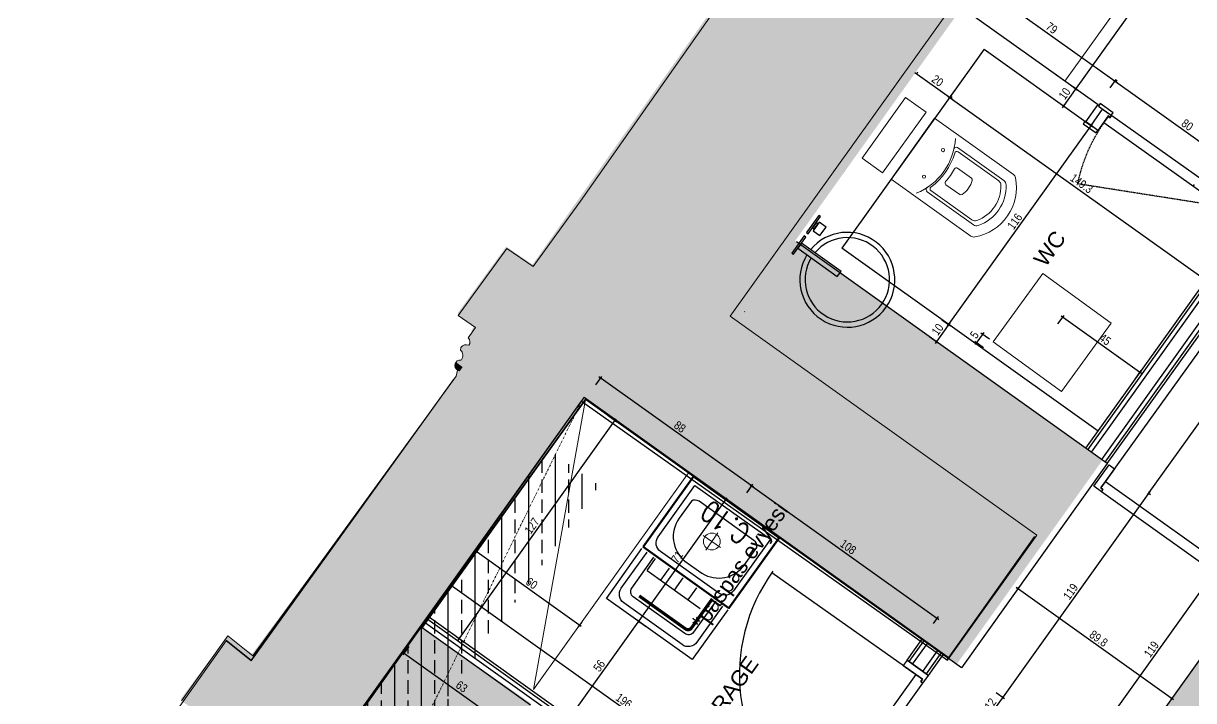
# Model space of a CAD drawing. Header units: millimetres. Extents: x 2562 to 7288, y 778 to 5635.
# Drawn here: x 4825 to 5380, y 3730 to 4051 of the extents above; entities that cross this region are included whole.
import ezdxf
from ezdxf.enums import TextEntityAlignment as Align

# ---------------------------------------------------------------- set-up
doc = ezdxf.new("R2010")
doc.units = ezdxf.units.MM
doc.linetypes.add('DASHDOTX2', pattern=[2, 1, -0.5, 0, -0.5])
doc.linetypes.add('HIDDEN', pattern=[0.375, 0.25, -0.125])
for name, color, linetype, lineweight in [('-DWG_ANA', 7, 'Continuous', 50), ('-DWG_DETAY1', 7, 'Continuous', 25), ('-DWG_DETAY2', 7, 'Continuous', 15), ('HSL_M_SANITARY_DIRECTION', 2, 'Continuous', 20), ('NO', 7, 'Continuous', 30), ('SHG-BAR+KITCHEN EQUIP', 52, 'Continuous', 18), ('SHG-WALLS', 6, 'Continuous', 30), ('SHG-WALLS-EXISTING', 214, 'Continuous', 18), ('x-ref_base plan 1$0$SHG-FIXEDFURNITURE', 30, 'Continuous', 18), ('x-ref_base plan 1$0$SHG-LANDSCAPING', 252, 'Continuous', 18), ('x-ref_base plan 1$0$SHG-SANITARY', 140, 'Continuous', 13), ('x-ref_base plan 1$0$SHG-WALL-HATCH', 252, 'Continuous', 5), ('x-ref_base plan 1$0$SHG-WALLS-EXISTING', 214, 'Continuous', 18)]:
    doc.layers.add(name, color=color, linetype=linetype, lineweight=lineweight)
for name, color, linetype in [('0-gnl-kapi', 5, 'Continuous'), ('0-gnl-kapi-ahşap', 160, 'Continuous'), ('0-gnl-knst-metal', 3, 'Continuous'), ('0-gnl-mevcut', 253, 'Continuous'), ('0-gnl-olcu', 252, 'Continuous'), ('0-gnl-tarama', 252, 'Continuous'), ('1-gnl-ahsap', 33, 'Continuous'), ('1-gnl-seramik', 71, 'Continuous'), ('2-tef-vitrifiye', 140, 'Continuous'), ('3-dvr-alcıkarton', 11, 'Continuous'), ('BH-DO-NOTLAR', 12, 'Continuous'), ('BL-C', 140, 'Continuous'), ('DUV-SOLİD', 251, 'Continuous'), ('Paslanmaz', 7, 'Continuous'), ('rev1', 7, 'Continuous')]:
    doc.layers.add(name, color=color, linetype=linetype)
doc.styles.add('geomim', font='ARIALN.TTF')
doc.styles.add('ROMANS', font='romans.shx', dxfattribs={"width": 0.8})
doc.styles.get("Standard").update_dxf_attribs({"font": 'arial.ttf'})
doc.dimstyles.new('geomim-20', dxfattribs={"dimtxt": 4, "dimasz": 1, "dimexe": 1, "dimexo": 1, "dimgap": 1, "dimtad": 1, "dimdec": 1, "dimdsep": 46, "dimtxsty": 'geomim', "dimblk": 'ARCHTICK', "dimcen": -1, "dimdle": 1, "dimadec": 0, "dimazin": 0, "dimtfac": 1, "dimtdec": 1, "dimtofl": 0, "dimtmove": 2, "dimatfit": 3, "dimldrblk": 'DOT', "dimfxl": 4, "dimfxlon": 1, "dimtolj": 1, "dimtzin": 0, "dimarcsym": 0})

# ---------------------------------------------------------------- blocks, each defined once
blk = doc.blocks.new('REINFORCEMENT')
at = {"layer": 'DUV-SOLİD'}
h = blk.add_hatch(dxfattribs=at)
h.set_pattern_fill('ANSI33', color=256, scale=2, angle=45, style=0)
h.set_pattern_definition([(90, (-31498.619, -9036.518), (-12.7, -1e-15), []), (90, (-31492.269, -9030.168), (-12.7, -1e-15), [6.35, -3.175])])
h.paths.add_polyline_path([(-29026.9, -4968.97), (-28918.22, -4816.8), (-28862.88, -4856.32), (-28785, -4747.27), (-28834.64, -4711.82), (-28762.57, -4610.91), (-28786.98, -4593.48), (-28876.49, -4718.8), (-28826.85, -4754.25), (-28869.86, -4814.47), (-28925.19, -4774.95), (-29068.75, -4975.95), (-29053.99, -4986.49), (-29208.23, -5202.99), (-29183.79, -5220.4), (-29012.17, -4979.49)])
blk = doc.blocks.new('x-ref_base plan 1$0$wc')
for p, q in [((-6482.82, 2038.36), (-6482.82, 2084.25)), ((-6477.8, 2055.24), (-6477.81, 2082.23)), ((-6476.3, 2056.65), (-6476.31, 2080.34)), ((-6453.89, 2056.85), (-6453.88, 2080.76)), ((-6452.39, 2055.76), (-6452.38, 2082.66)), ((-6447.38, 2038.36), (-6447.37, 2084.83)), ((-6469.89, 2060.95), (-6469.9, 2069.04)), ((-6460.3, 2061.02), (-6460.3, 2069.04)), ((-6482.82, 2038.36), (-6447.38, 2038.36))]:
    blk.add_line(p, q)
blk.add_lwpolyline([(-6482.82, 2033.36), (-6482.82, 2021.36), (-6447.38, 2021.36), (-6447.38, 2033.36)], close=True)
for centre in [(-6472.85, 2050.36), (-6457.4, 2050.35)]:
    blk.add_circle(centre, 0.75)
for centre, radius, start, end in [((-6464.8, 2069.36), 24, 46.0242, 136.1806), ((-6480.32, 2084.25), 2.5, 136.1806, 179.9981), ((-6464.8, 2068.86), 19.5, 54.2956, 128.1679), ((-6464.8, 2068.35), 17.5, 55.8463, 126.8962), ((-6449.87, 2084.83), 2.5, 359.9975, 46.0242), ((-6475.31, 2082.23), 2.5, 128.1678, 179.9978), ((-6473.81, 2080.34), 2.5, 126.8962, 179.9978), ((-6456.38, 2080.76), 2.5, 359.9801, 55.8463), ((-6454.88, 2082.67), 2.5, 359.983, 54.2956), ((-6468.9, 2069.04), 1, 109.2919, 180.0155), ((-6465.1, 2058.18), 12.5, 70.7038, 109.2919), ((-6461.3, 2069.04), 1, 359.9801, 70.7038), ((-6468.89, 2060.95), 1, 180.0155, 277.3542), ((-6464.8, 2029.21), 31, 83.7234, 97.3542), ((-6461.3, 2061.02), 1, 263.7234, 359.9801), ((-6464.8, 2026.56), 30, 57.7669, 122.2288), ((-6476.69, 2055.3), 1.11, 182.9641, 285.8008), ((-6475.3, 2056.65), 1, 179.9979, 234.5809), ((-6475.3, 2056.65), 1, 234.581, 289.1641), ((-6464.8, 2026.42), 31, 71.9649, 109.1641), ((-6454.89, 2056.85), 1, 251.9649, 359.9801), ((-6453.68, 2055.81), 1.29, 248.1511, 357.9031)]:
    blk.add_arc(centre, radius, start, end)
blk = doc.blocks.new('KAP')
blk.add_point((-23.36, 5.95))
at = {"layer": '0-gnl-tarama', "linetype": 'HIDDEN', "ltscale": 0.5}
blk.add_lwpolyline([(-6.8, 6.5), (-68.55, 37.24)], dxfattribs=at)
blk.add_arc((-0.8, 6.49), 74.4, 155.5836, 180.0392, dxfattribs=at)
at = {"layer": '1-gnl-ahsap'}
for points in [[(-83, 11.04), (-83, 12.54), (-75.5, 12.54), (-75.5, 11.04)], [(-6.5, 11), (-6.5, 12.5), (1, 12.5), (1, 11)], [(-82, 0.04), (-82, 1.54), (-74.5, 1.54), (-74.5, 0.04)], [(0, 0), (0, 1.5), (-7.5, 1.5), (-7.5, 0)]]:
    blk.add_lwpolyline(points, close=True, dxfattribs=at)
for points in [[(-79.5, 1.54), (-74.5, 1.54), (-74.5, 2.54), (-75.5, 2.54), (-75.5, 11.04), (-79.5, 11.04), (-79.5, 1.54)], [(-74.2, 1.54), (-7.8, 1.5), (-7.8, 2.8), (-6.8, 2.8), (-6.8, 6.5), (-75.2, 6.54), (-75.2, 2.84), (-74.2, 2.84), (-74.2, 1.54)], [(-2.5, 1.5), (-7.5, 1.5), (-7.5, 2.5), (-6.5, 2.5), (-6.5, 11), (-2.5, 11), (-2.5, 1.5)]]:
    blk.add_lwpolyline(points, dxfattribs=at)
blk = doc.blocks.new('EET060')
at = {"layer": '-DWG_ANA', "color": 0}
blk.add_lwpolyline([(0, -41), (0, 0), (50, 0), (50, -41)], close=True, dxfattribs=at)
at = {"layer": '-DWG_DETAY1', "color": 0}
blk.add_lwpolyline([(3, -33), (3, -3), (47, -3), (47, -33, -0.414214), (42, -38), (8, -38, -0.414214)], format="xyb", close=True, dxfattribs=at)
blk.add_lwpolyline([(50, -42), (50, -71), (0, -71), (0, -42)], dxfattribs=at)
for points in [[(47, -42), (47, -63, -0.414214), (42, -68), (8, -68, -0.414214), (3, -63), (3, -42)], [(43, -42), (43, -60, -0.414214), (40, -63), (10, -63, -0.414214), (7, -60), (7, -42)]]:
    blk.add_lwpolyline(points, format="xyb", dxfattribs=at)
at = {"layer": '-DWG_DETAY1', "color": 0, "linetype": 'Continuous'}
for points in [[(8, -49), (8, -42)], [(16, -49), (16, -42)], [(24, -49), (24, -42)], [(32, -49), (32, -42)], [(8, -49), (39, -49), (39, -49)]]:
    blk.add_lwpolyline(points, dxfattribs=at)
at = {"layer": '-DWG_DETAY2', "color": 0}
for points in [[(25, -15), (25, -25)], [(20, -20), (30, -20)]]:
    blk.add_lwpolyline(points, dxfattribs=at)
at = {"layer": '-DWG_DETAY2', "color": 0, "const_width": 1.5}
blk.add_lwpolyline([(12, -61), (39, -61, 0.414214), (41, -59), (41, -42)], format="xyb", dxfattribs=at)
at = {"layer": '-DWG_DETAY2', "color": 0}
blk.add_circle((25, -20), 4, dxfattribs=at)
at = {"layer": 'Paslanmaz', "color": 0, "linetype": 'Continuous'}
blk.add_lwpolyline([(9, -8, 0.302776), (6, -10), (6, -20, 0.394163), (20, -35), (30, -35, 0.394163), (44, -20), (44, -10, 0.302776), (41, -8)], format="xyb", close=True, dxfattribs=at)
at = {"layer": 'NO', "linetype": 'Continuous', "style": 'ROMANS', "width": 0.8}
blk.add_attdef('NO', text='', height=10, dxfattribs=at).set_placement((25, -9), align=Align.MIDDLE)
blk = doc.blocks.new('_ArchTick')
at = {"color": 0, "linetype": 'ByBlock', "const_width": 0.15}
blk.add_lwpolyline([(-0.5, -0.5), (0.5, 0.5)], dxfattribs=at)
blk = doc.blocks.new('_Dot')
at = {"color": 0, "linetype": 'ByBlock', "lineweight": -2}
blk.add_line((-0.5, 0), (-1, 0), dxfattribs=at)
at = {"color": 0, "linetype": 'ByBlock', "const_width": 0.5}
blk.add_lwpolyline([(-0.25, 0, 1), (0.25, 0, 1)], format="xyb", close=True, dxfattribs=at)
blk = doc.blocks.new('*D245')
at = {"layer": '0-gnl-olcu', "color": 0, "lineweight": -2, "ltscale": 3, "transparency": 16777216}
for p, q in [((-51197.67, -18215.49), (-51127.35, -18117.02)), ((-51127.93, -18117.83), (-51127.11, -18118.42)), ((-51200.35, -18212.35), (-51196.28, -18215.25))]:
    blk.add_line(p, q, dxfattribs=at)
for p, rotation in [((-51127.93, -18117.83), 54.4652152975009), ((-51197.09, -18214.67), 234.4652152975009)]:
    blk.add_blockref('_ArchTick', p, dxfattribs=dict(at, rotation=rotation))
at = {"layer": '0-gnl-olcu', "color": 0, "ltscale": 3, "transparency": 16777216, "insert": (-51164.99, -18164.48), "char_height": 4, "attachment_point": 5, "rotation": 54.4652, "style": 'geomim'}
blk.add_mtext('\\A1;119', dxfattribs=at)
blk = doc.blocks.new('*D246')
at = {"layer": '0-gnl-olcu', "color": 0, "lineweight": -2, "ltscale": 3, "transparency": 16777216}
for p, q in [((-51128.51, -18118.65), (-50897.19, -17794.77)), ((-50897.77, -17795.58), (-50896.96, -17796.16)), ((-51127.93, -18117.83), (-51127.11, -18118.42))]:
    blk.add_line(p, q, dxfattribs=at)
for p, rotation in [((-50897.77, -17795.58), 54.4652152975009), ((-51127.93, -18117.83), 234.4652152975009)]:
    blk.add_blockref('_ArchTick', p, dxfattribs=dict(at, rotation=rotation))
at = {"layer": '0-gnl-olcu', "color": 0, "ltscale": 3, "transparency": 16777216, "insert": (-51015.33, -17954.94), "char_height": 4, "attachment_point": 5, "rotation": 54.4652, "style": 'geomim'}
blk.add_mtext('\\A1;396', dxfattribs=at)
blk = doc.blocks.new('*D251')
at = {"layer": '0-gnl-olcu', "color": 0, "lineweight": -2, "ltscale": 3, "transparency": 16777216}
for p, q in [((-51460.59, -18165.07), (-51457.68, -18161)), ((-51297.96, -18276.3), (-51459.08, -18161.23)), ((-51301.09, -18278.98), (-51298.19, -18274.91))]:
    blk.add_line(p, q, dxfattribs=at)
for p, rotation in [((-51458.27, -18161.81), 144.4652152973796), ((-51298.77, -18275.72), 324.4652152973796)]:
    blk.add_blockref('_ArchTick', p, dxfattribs=dict(at, rotation=rotation))
at = {"layer": '0-gnl-olcu', "color": 0, "ltscale": 3, "transparency": 16777216, "insert": (-51376.75, -18216.29), "char_height": 4, "attachment_point": 5, "rotation": 324.4652, "style": 'geomim'}
blk.add_mtext('\\A1;196', dxfattribs=at)
blk = doc.blocks.new('*D252')
at = {"layer": '0-gnl-olcu', "color": 0, "lineweight": -2, "ltscale": 3, "transparency": 16777216}
for p, q in [((-51396.96, -18181.05), (-51447.41, -18145.02)), ((-51445.54, -18144.12), (-51447.18, -18146.41)), ((-51396.72, -18178.99), (-51398.35, -18181.28))]:
    blk.add_line(p, q, dxfattribs=at)
for p, rotation in [((-51446.6, -18145.6), 144.4652152973796), ((-51397.77, -18180.47), 324.4652152973796)]:
    blk.add_blockref('_ArchTick', p, dxfattribs=dict(at, rotation=rotation))
at = {"layer": '0-gnl-olcu', "color": 0, "ltscale": 3, "transparency": 16777216, "insert": (-51420.41, -18160.56), "char_height": 4, "attachment_point": 5, "rotation": 324.4652, "style": 'geomim'}
blk.add_mtext('\\A1;60', dxfattribs=at)
blk = doc.blocks.new('*D253')
at = {"layer": '0-gnl-olcu', "color": 0, "lineweight": -2, "ltscale": 3, "transparency": 16777216}
for p, q in [((-51402.8, -18225.05), (-51369.09, -18177.85)), ((-51369.67, -18178.66), (-51368.86, -18179.24)), ((-51402.22, -18224.23), (-51401.4, -18224.81))]:
    blk.add_line(p, q, dxfattribs=at)
for p, rotation in [((-51369.67, -18178.66), 54.4652152975009), ((-51402.22, -18224.23), 234.4652152975009)]:
    blk.add_blockref('_ArchTick', p, dxfattribs=dict(at, rotation=rotation))
at = {"layer": '0-gnl-olcu', "color": 0, "ltscale": 3, "transparency": 16777216, "insert": (-51388.42, -18199.68), "char_height": 4, "attachment_point": 5, "rotation": 54.4652, "style": 'geomim'}
blk.add_mtext('\\A1;56', dxfattribs=at)
blk = doc.blocks.new('*D260')
at = {"layer": '0-gnl-olcu', "color": 0, "lineweight": -2, "ltscale": 3, "transparency": 16777216}
for p, q in [((-51208.69, -17876.15), (-51142.77, -17923.23)), ((-51207.98, -17876.89), (-51207.29, -17875.92)), ((-51143.7, -17922.8), (-51143, -17921.83))]:
    blk.add_line(p, q, dxfattribs=at)
for p, rotation in [((-51207.87, -17876.73), 144.4652152973796), ((-51143.59, -17922.65), 324.4652152973796)]:
    blk.add_blockref('_ArchTick', p, dxfattribs=dict(at, rotation=rotation))
at = {"layer": '0-gnl-olcu', "color": 0, "ltscale": 3, "transparency": 16777216, "insert": (-51173.96, -17897.21), "char_height": 4, "attachment_point": 5, "rotation": 324.4652, "style": 'geomim'}
blk.add_mtext('\\A1;79', dxfattribs=at)
blk = doc.blocks.new('*D261')
at = {"layer": '0-gnl-olcu', "color": 0, "lineweight": -2, "ltscale": 3, "transparency": 16777216}
for p, q in [((-51146.32, -17925.61), (-51143.41, -17921.54)), ((-51144.81, -17921.77), (-51078.08, -17969.43)), ((-51081.22, -17972.11), (-51078.31, -17968.04))]:
    blk.add_line(p, q, dxfattribs=at)
for p, rotation in [((-51143.99, -17922.35), 144.4652152973796), ((-51078.89, -17968.85), 324.4652152973796)]:
    blk.add_blockref('_ArchTick', p, dxfattribs=dict(at, rotation=rotation))
at = {"layer": '0-gnl-olcu', "color": 0, "ltscale": 3, "transparency": 16777216, "insert": (-51109.67, -17943.13), "char_height": 4, "attachment_point": 5, "rotation": 324.4652, "style": 'geomim'}
blk.add_mtext('\\A1;80', dxfattribs=at)
blk = doc.blocks.new('*D278')
at = {"layer": '0-gnl-olcu', "color": 0, "lineweight": -2, "ltscale": 3, "transparency": 16777216}
for p, q in [((-51238.77, -17918.27), (-51220.86, -17931.05)), ((-51237.95, -17918.85), (-51237.37, -17918.03)), ((-51221.68, -17930.47), (-51221.1, -17929.66))]:
    blk.add_line(p, q, dxfattribs=at)
for p, rotation in [((-51237.95, -17918.85), 144.4652152973796), ((-51221.68, -17930.47), 324.4652152973796)]:
    blk.add_blockref('_ArchTick', p, dxfattribs=dict(at, rotation=rotation))
at = {"layer": '0-gnl-olcu', "color": 0, "ltscale": 3, "transparency": 16777216, "insert": (-51228.05, -17922.18), "char_height": 4, "attachment_point": 5, "rotation": 324.4652, "style": 'geomim'}
blk.add_mtext('\\A1;20', dxfattribs=at)
blk = doc.blocks.new('*D279')
at = {"layer": '0-gnl-olcu', "color": 0, "lineweight": -2, "ltscale": 3, "transparency": 16777216}
for p, q in [((-51223.12, -17929.44), (-51100.02, -18017.36)), ((-51219.98, -17926.77), (-51222.89, -17930.84)), ((-51098.51, -18013.53), (-51101.42, -18017.59))]:
    blk.add_line(p, q, dxfattribs=at)
for p, rotation in [((-51222.31, -17930.02), 144.4652152973796), ((-51100.83, -18016.78), 324.4652152973796)]:
    blk.add_blockref('_ArchTick', p, dxfattribs=dict(at, rotation=rotation))
at = {"layer": '0-gnl-olcu', "color": 0, "ltscale": 3, "transparency": 16777216, "insert": (-51159.8, -17970.93), "char_height": 4, "attachment_point": 5, "rotation": 324.4652, "style": 'geomim'}
blk.add_mtext('\\A1;149.3', dxfattribs=at)
blk = doc.blocks.new('*D283')
at = {"layer": '0-gnl-olcu', "color": 0, "lineweight": -2, "ltscale": 3, "transparency": 16777216}
for p, q in [((-51168.87, -17934.98), (-51161.9, -17925.22)), ((-51162.48, -17926.03), (-51163.3, -17925.45)), ((-51168.29, -17934.17), (-51167.48, -17934.75))]:
    blk.add_line(p, q, dxfattribs=at)
for p, rotation in [((-51162.48, -17926.03), 54.4652152975009), ((-51168.29, -17934.17), 234.4652152975009)]:
    blk.add_blockref('_ArchTick', p, dxfattribs=dict(at, rotation=rotation))
at = {"layer": '0-gnl-olcu', "color": 0, "ltscale": 3, "transparency": 16777216, "insert": (-51167.86, -17928.33), "char_height": 4, "attachment_point": 5, "rotation": 54.4652, "style": 'geomim'}
blk.add_mtext('\\A1;10', dxfattribs=at)
blk = doc.blocks.new('*D285')
at = {"layer": '0-gnl-olcu', "color": 0, "lineweight": -2, "ltscale": 3, "transparency": 16777216}
for p, q in [((-51161.17, -17811.35), (-51158.27, -17807.28)), ((-51020.92, -17906.6), (-51159.66, -17807.51)), ((-51024.05, -17909.28), (-51021.15, -17905.21))]:
    blk.add_line(p, q, dxfattribs=at)
for p, rotation in [((-51158.85, -17808.09), 144.4652152973796), ((-51021.73, -17906.02), 324.4652152973796)]:
    blk.add_blockref('_ArchTick', p, dxfattribs=dict(at, rotation=rotation))
at = {"layer": '0-gnl-olcu', "color": 0, "ltscale": 3, "transparency": 16777216, "insert": (-51088.52, -17854.58), "char_height": 4, "attachment_point": 5, "rotation": 324.4652, "style": 'geomim'}
blk.add_mtext('\\A1;168.5', dxfattribs=at)
blk = doc.blocks.new('*D287')
at = {"layer": '0-gnl-olcu', "color": 0, "lineweight": -2, "ltscale": 3, "transparency": 16777216}
for p, q in [((-51116.16, -18215.89), (-51190.82, -18162.56)), ((-51190.01, -18163.15), (-51189.43, -18162.33)), ((-51116.97, -18215.31), (-51116.39, -18214.49))]:
    blk.add_line(p, q, dxfattribs=at)
for p, rotation in [((-51190.01, -18163.15), 144.4652152973796), ((-51116.97, -18215.31), 324.4652152973796)]:
    blk.add_blockref('_ArchTick', p, dxfattribs=dict(at, rotation=rotation))
at = {"layer": '0-gnl-olcu', "color": 0, "ltscale": 3, "transparency": 16777216, "insert": (-51151.72, -18186.75), "char_height": 4, "attachment_point": 5, "rotation": 324.4652, "style": 'geomim'}
blk.add_mtext('\\A1;89.8', dxfattribs=at)
blk = doc.blocks.new('x-ref_base plan 1$0$batarya')
for points in [[(-6488.99, 1905.54), (-6488.99, 1928.54), (-6485.99, 1928.54), (-6485.99, 1905.54), (-6488.99, 1905.54)], [(-6477.99, 1906.54), (-6477.99, 1910.54), (-6472.99, 1910.54), (-6472.99, 1906.54), (-6477.99, 1906.54)], [(-6492.49, 1904.54), (-6492.49, 1905.54), (-6482.49, 1905.54), (-6482.49, 1904.54), (-6492.49, 1904.54)], [(-6480.49, 1904.54), (-6480.49, 1905.54), (-6470.49, 1905.54), (-6470.49, 1904.54), (-6480.49, 1904.54)], [(-6476.99, 1905.54), (-6476.99, 1906.54), (-6473.99, 1906.54), (-6473.99, 1905.54), (-6476.99, 1905.54)]]:
    blk.add_lwpolyline(points)
blk = doc.blocks.new('lavabo3')
at = {"layer": '2-tef-vitrifiye'}
for radius, start, end in [(22.5, 238.2878, 230.6427), (20, 238.7664, 230.164)]:
    blk.add_arc((0, 0), radius, start, end, dxfattribs=at)
at = {"layer": '2-tef-vitrifiye', "xscale": -1, "rotation": 324.4652152972208}
blk.add_blockref('x-ref_base plan 1$0$batarya', (-6402.91, 2197.26), dxfattribs=at)
blk = doc.blocks.new('*D293')
at = {"layer": '0-gnl-olcu', "color": 0, "lineweight": -2, "ltscale": 3, "transparency": 16777216}
for p, q in [((-51478.65, -18190.47), (-51481.55, -18194.54)), ((-51428.89, -18230.92), (-51481.79, -18193.15)), ((-51427.38, -18227.09), (-51430.29, -18231.16))]:
    blk.add_line(p, q, dxfattribs=at)
for p, rotation in [((-51480.97, -18193.73), 144.4652152973796), ((-51429.7, -18230.34), 324.4652152973796)]:
    blk.add_blockref('_ArchTick', p, dxfattribs=dict(at, rotation=rotation))
at = {"layer": '0-gnl-olcu', "color": 0, "ltscale": 3, "transparency": 16777216, "insert": (-51453.57, -18209.56), "char_height": 4, "attachment_point": 5, "rotation": 324.4652, "style": 'geomim'}
blk.add_mtext('\\A1;63', dxfattribs=at)
blk = doc.blocks.new('*D296')
at = {"layer": 'HSL_M_SANITARY_DIRECTION', "color": 0, "lineweight": -2, "transparency": 16777216}
for p, q in [((-51206.33, -18048.83), (-51210.4, -18045.93)), ((-51206.1, -18041.62), (-51210.17, -18047.32)), ((-51203.43, -18044.76), (-51207.5, -18041.86))]:
    blk.add_line(p, q, dxfattribs=at)
for p, rotation in [((-51209.59, -18046.51), 234.4626551951275), ((-51206.68, -18042.44), 54.46265519512747)]:
    blk.add_blockref('_ArchTick', p, dxfattribs=dict(at, rotation=rotation))
at = {"layer": 'HSL_M_SANITARY_DIRECTION', "color": 0, "transparency": 16777216, "insert": (-51210.61, -18042.71), "char_height": 4, "attachment_point": 5, "rotation": 54.4627, "style": 'geomim'}
blk.add_mtext('\\A1;5', dxfattribs=at)
blk = doc.blocks.new('*D299')
at = {"layer": '0-gnl-olcu', "color": 0, "lineweight": -2, "ltscale": 3, "transparency": 16777216}
for p, q in [((-51390.09, -18066.48), (-51387.19, -18062.41)), ((-51315.31, -18114.98), (-51388.58, -18062.65)), ((-51318.45, -18117.65), (-51315.55, -18113.58))]:
    blk.add_line(p, q, dxfattribs=at)
for p, rotation in [((-51387.77, -18063.23), 144.4652152973796), ((-51316.13, -18114.39), 324.4652152973796)]:
    blk.add_blockref('_ArchTick', p, dxfattribs=dict(at, rotation=rotation))
at = {"layer": '0-gnl-olcu', "color": 0, "ltscale": 3, "transparency": 16777216, "insert": (-51350.18, -18086.34), "char_height": 4, "attachment_point": 5, "rotation": 324.4652, "style": 'geomim'}
blk.add_mtext('\\A1;88', dxfattribs=at)
blk = doc.blocks.new('*D300')
at = {"layer": '0-gnl-olcu', "color": 0, "lineweight": -2, "ltscale": 3, "transparency": 16777216}
for p, q in [((-51317.87, -18116.84), (-51315.55, -18113.58)), ((-51316.94, -18113.81), (-51227.43, -18177.74)), ((-51229.98, -18179.6), (-51227.66, -18176.35))]:
    blk.add_line(p, q, dxfattribs=at)
for p, rotation in [((-51316.13, -18114.39), 144.4652152973796), ((-51228.24, -18177.16), 324.4652152973796)]:
    blk.add_blockref('_ArchTick', p, dxfattribs=dict(at, rotation=rotation))
at = {"layer": '0-gnl-olcu', "color": 0, "ltscale": 3, "transparency": 16777216, "insert": (-51270.42, -18143.3), "char_height": 4, "attachment_point": 5, "rotation": 324.4652, "style": 'geomim'}
blk.add_mtext('\\A1;108', dxfattribs=at)
blk = doc.blocks.new('boh')
at = {"layer": 'rev1', "ltscale": 3}
h = blk.add_hatch(dxfattribs=at)
h.set_pattern_fill('ANSI36', color=251, angle=54.4652)
h.set_pattern_definition([(99.465215, (-47418.1403, 264.5756), (-4.04549296, 4.9584802), [7.9375, -1.5875, 0, -1.5875])])
h.paths.add_polyline_path([(-50985.33, -18553.13), (-50958.97, -18516.23), (-51106.44, -18410.9), (-51124.66, -18436.41), (-51124.66, -18436.41), (-51192.08, -18530.81), (-51491.15, -18316.38), (-51420.63, -18217.63), (-51472.28, -18181.56), (-51394.98, -18073.33), (-51219.03, -18199), (-51149.87, -18102.16), (-51295.53, -17998.13), (-51006.99, -17594.14), (-50858.38, -17701.39), (-50782.99, -17595.84), (-50943.37, -17480.58), (-50851.64, -17352.14), (-50402.89, -17672.24), (-50494.71, -17800.82), (-50706.29, -17649.7), (-50780.89, -17754.15), (-50624.21, -17866.04), (-50913.45, -18271.02), (-51074.76, -18156.21), (-51143.55, -18252.51), (-50989.35, -18362.24), (-51001.36, -18379.05), (-50908.41, -18445.43), (-50371.75, -17693.67), (-50521.85, -17586.47), (-50479.85, -17525.93), (-50835.29, -17272.55), (-50727.73, -17121.67), (-50807.08, -17121.67), (-50953.26, -17324.94), (-50937.55, -17335.86), (-51017.12, -17449.67), (-51026.27, -17443.57), (-51038.95, -17462.59), (-51045.74, -17457.74), (-51051.03, -17465.57), (-51057.86, -17460.95), (-51085.43, -17501.97), (-51070.51, -17512.44), (-51420.02, -18009.38), (-51432.49, -18000.81), (-51455.53, -18032.47), (-51447.35, -18038.22), (-51449.05, -18040.69), (-51443.75, -18047.14), (-51552.85, -18194.01), (-51564.64, -18185.66), (-51586.65, -18215.31), (-51573.83, -18224.46), (-51590.22, -18249), (-51527.45, -18293.83), (-51556.19, -18339.03), (-51157.76, -18627.66), (-51143.01, -18607.01), (-51196.72, -18568.66), (-51117.97, -18458.39)])
at = {"layer": 'x-ref_base plan 1$0$SHG-WALL-HATCH'}
h = blk.add_hatch(color=256, dxfattribs=at)
h.paths.add_polyline_path([(-51447.18, -18049.87), (-51450.21, -18047.66, 0.337741), (-51454.03, -18048.62), (-51454.06, -18048.65), (-51454.16, -18049.99, -0.399292), (-51453.73, -18054.5), (-51454.08, -18054.67), (-51451.86, -18056.28)])
h.paths.add_polyline_path([(-51445.54, -18047.63), (-51450.51, -18044.14, -0.363092), (-51450.21, -18047.66), (-51447.18, -18049.87)])
h = blk.add_hatch(color=256, dxfattribs=at)
h.paths.add_polyline_path([(-51447.18, -18049.87), (-51450.21, -18047.66, 0.337741), (-51454.03, -18048.62), (-51454.06, -18048.65), (-51454.16, -18049.99, -0.399292), (-51453.73, -18054.5), (-51454.08, -18054.67), (-51451.86, -18056.28)])
h.paths.add_polyline_path([(-51445.54, -18047.63), (-51450.51, -18044.14, -0.363092), (-51450.21, -18047.66), (-51447.18, -18049.87)])
blk.add_hatch(color=256, dxfattribs=at).paths.add_polyline_path([(-51456.27, -18055.71), (-51453.12, -18058), (-51454.68, -18060.13), (-51455.54, -18059.49), (-51455.99, -18059.13), (-51456.36, -18058.67), (-51456.61, -18058.15), (-51456.76, -18057.46), (-51456.73, -18056.83), (-51456.64, -18056.43)])
blk.add_hatch(color=256, dxfattribs=at).paths.add_polyline_path([(-51456.27, -18055.71), (-51453.12, -18058), (-51454.68, -18060.13), (-51455.54, -18059.49), (-51455.99, -18059.13), (-51456.36, -18058.67), (-51456.61, -18058.15), (-51456.76, -18057.46), (-51456.73, -18056.83), (-51456.64, -18056.43)])
h = blk.add_hatch(color=256, dxfattribs=at)
h.paths.add_polyline_path([(-51456.23, -18062.26), (-51454.68, -18060.13), (-51455.54, -18059.49)])
h.paths.add_polyline_path([(-51454.08, -18054.67, 0.253627), (-51456.27, -18055.71), (-51453.12, -18058), (-51451.86, -18056.28)])
h = blk.add_hatch(color=256, dxfattribs=at)
h.paths.add_polyline_path([(-51456.23, -18062.26), (-51454.68, -18060.13), (-51455.54, -18059.49)])
h.paths.add_polyline_path([(-51454.08, -18054.67, 0.253627), (-51456.27, -18055.71), (-51453.12, -18058), (-51451.86, -18056.28)])
at = {"layer": '0-gnl-kapi'}
for p, q in [((-51148.45, -18112.23), (-51101.42, -18046.83)), ((-51238.4, -18203.88), (-51306.57, -18155.53))]:
    blk.add_line(p, q, dxfattribs=at)
for points in [[(-51154.06, -18114.53), (-51146.79, -18104.36), (-51144.18, -18106.23), (-51150.7, -18115.35), (-51149.65, -18116.1), (-51150.4, -18117.15)], [(-51154.06, -18114.53), (-51146.79, -18104.36), (-51144.18, -18106.23), (-51150.7, -18115.35), (-51149.65, -18116.1), (-51150.4, -18117.15)], [(-51150.4, -18117.15), (-51149.65, -18116.1), (-51150.7, -18115.35), (-51148.46, -18112.21), (-51082.89, -18159.04), (-51085.13, -18162.18), (-51086.18, -18161.43), (-51086.92, -18162.48)], [(-51232.35, -18204.24), (-51242.52, -18196.97), (-51244.39, -18199.59), (-51235.26, -18206.1), (-51236.01, -18207.15), (-51234.97, -18207.9)], [(-51232.35, -18204.24), (-51242.52, -18196.97), (-51244.39, -18199.59), (-51235.26, -18206.1), (-51236.01, -18207.15), (-51234.97, -18207.9)], [(-51234.97, -18207.9), (-51236.01, -18207.15), (-51235.26, -18206.1), (-51238.4, -18203.86), (-51286.97, -18271.87), (-51283.84, -18274.11), (-51283.09, -18273.06), (-51282.04, -18273.81)]]:
    blk.add_lwpolyline(points, close=True, dxfattribs=at)
blk.add_arc((-51237.66, -18204), 84.28, 144.2535, 228.9899, dxfattribs=at)
at = {"layer": '0-gnl-knst-metal', "color": 252}
for p, q in [((-51155.14, -18098.4), (-50924.98, -17776.15)), ((-51150.25, -18101.89), (-50920.1, -17779.64)), ((-51470.69, -18179.33), (-51308.6, -18295.09)), ((-51239.88, -18198.86), (-51232.9, -18189.09)), ((-51235, -18202.35), (-51228.02, -18192.58))]:
    blk.add_line(p, q, dxfattribs=at)
at = {"layer": '3-dvr-alcıkarton'}
for p, q in [((-51157.78, -18096.51), (-50927.63, -17774.26)), ((-51156.76, -18097.24), (-50926.61, -17774.99)), ((-51148.63, -18103.05), (-50918.47, -17780.8)), ((-51147.61, -18103.78), (-50917.45, -17781.53)), ((-51216.49, -17887.46), (-51151.98, -17933.53)), ((-51206.02, -17907.22), (-51273.44, -18001.62)), ((-51206.02, -17907.22), (-51157.79, -17941.67)), ((-51157.79, -17941.67), (-51151.98, -17933.53)), ((-51151.97, -18088.38), (-51273.44, -18001.62)), ((-51469.52, -18177.7), (-51309.07, -18292.3)), ((-51468.8, -18176.68), (-51309.36, -18290.55)), ((-51242.52, -18196.97), (-51235.55, -18187.21)), ((-51241.51, -18197.7), (-51234.53, -18187.93)), ((-51233.37, -18203.51), (-51226.39, -18193.74)), ((-51232.35, -18204.24), (-51225.38, -18194.47)), ((-51242.52, -18196.97), (-51232.35, -18204.24))]:
    blk.add_line(p, q, dxfattribs=at)
at = {"layer": 'HSL_M_SANITARY_DIRECTION', "color": 12}
blk.add_lwpolyline([(-51169.34, -18069.57), (-51201.67, -18046.02), (-51178.12, -18013.69), (-51145.79, -18037.24)], close=True, dxfattribs=at)
at = {"layer": 'rev1', "ltscale": 3}
for p, q in [((-51147.61, -18103.78), (-51294.9, -17998.58)), ((-51394.98, -18073.33), (-51472.28, -18181.56)), ((-51468.35, -18176.06), (-51394.98, -18073.33)), ((-51216.77, -18200.62), (-51394.98, -18073.33)), ((-51147.61, -18103.78), (-51216.77, -18200.62)), ((-51143.74, -18252.78), (-51074.57, -18155.94)), ((-51472.28, -18181.56), (-51421.02, -18218.18))]:
    blk.add_line(p, q, dxfattribs=at)
at = {"layer": 'SHG-BAR+KITCHEN EQUIP'}
for q in [(-51394.98, -18073.33), (-51346.16, -18108.21)]:
    blk.add_line((-51419.53, -18210.93), q, dxfattribs=at)
at = {"layer": 'SHG-WALLS'}
for p, q in [((-51503.19, -18224.26), (-51396.79, -18074.14)), ((-51396.79, -18074.14), (-51223.42, -18197.02)), ((-51223.42, -18197.02), (-51182.07, -18138.69)), ((-51223.35, -18196.68), (-51182, -18138.35))]:
    blk.add_line(p, q, dxfattribs=at)
at = {"layer": 'SHG-WALLS-EXISTING'}
for p, q in [((-51553.44, -18197.36), (-51457.55, -18064.27)), ((-51553.44, -18197.36), (-51457.55, -18064.27)), ((-51553.37, -18197.01), (-51457.47, -18063.93)), ((-51553.37, -18197.01), (-51457.47, -18063.93)), ((-51587.16, -18218.77), (-51565.24, -18187.85)), ((-51587.16, -18218.77), (-51565.24, -18187.85)), ((-51553.44, -18197.36), (-51565.24, -18187.85)), ((-51553.37, -18197.01), (-51565.17, -18187.51))]:
    blk.add_line(p, q, dxfattribs=at)
at = {"layer": 'x-ref_base plan 1$0$SHG-FIXEDFURNITURE', "ltscale": 3}
blk.add_lwpolyline([(-51193.24, -17854.91), (-51216.49, -17887.46), (-51167.66, -17922.33), (-51144.41, -17889.78)], close=True, dxfattribs=at)
at = {"layer": 'x-ref_base plan 1$0$SHG-WALLS-EXISTING'}
for p, q in [((-51419.76, -18010.36), (-51397.31, -17979.24)), ((-51419.76, -18010.36), (-51397.31, -17979.24)), ((-51432.24, -18001.79), (-51455.28, -18033.46)), ((-51432.24, -18001.79), (-51455.28, -18033.46)), ((-51432.24, -18001.79), (-51419.76, -18010.36)), ((-51432.24, -18001.79), (-51419.76, -18010.36)), ((-51455.28, -18033.46), (-51447.09, -18039.21)), ((-51455.28, -18033.46), (-51447.09, -18039.21)), ((-51326.28, -18033.92), (-51181.03, -18137.67)), ((-51447.09, -18039.21), (-51450.51, -18044.14)), ((-51447.09, -18039.21), (-51450.51, -18044.14)), ((-51454.06, -18048.65), (-51454.16, -18049.99)), ((-51454.06, -18048.65), (-51454.16, -18049.99)), ((-51453.73, -18054.5), (-51454.08, -18054.67)), ((-51453.73, -18054.5), (-51454.08, -18054.67)), ((-51552.6, -18195), (-51456.23, -18062.26)), ((-51552.6, -18195), (-51456.23, -18062.26)), ((-51456.23, -18062.26), (-51455.54, -18059.49)), ((-51456.23, -18062.26), (-51455.54, -18059.49)), ((-51502.45, -18222.08), (-51395.51, -18072.35)), ((-51395.51, -18072.35), (-51222.58, -18195.85)), ((-51222.58, -18195.85), (-51181.03, -18137.67)), ((-51586.4, -18216.29), (-51564.37, -18185.45)), ((-51586.4, -18216.29), (-51564.37, -18185.45)), ((-51552.6, -18195), (-51564.37, -18185.45))]:
    blk.add_line(p, q, dxfattribs=at)
for centre, radius, start, end in [((-51452.46, -18046.08), 2.75, 324.9366, 44.7588), ((-51452.46, -18046.08), 2.75, 324.9366, 44.7588), ((-51456.31, -18052.47), 3.28, 322.012, 49.0778), ((-51456.31, -18052.47), 3.28, 322.012, 49.0778), ((-51451.49, -18050.64), 3.25, 66.7482, 142.1231), ((-51451.49, -18050.64), 3.25, 66.7482, 142.1231), ((-51454.09, -18057.25), 2.68, 162.2826, 237.0079), ((-51454.09, -18057.25), 2.68, 162.2826, 237.0079), ((-51454.21, -18057.21), 2.55, 86.9083, 162.2826), ((-51454.21, -18057.21), 2.55, 86.9083, 162.2826)]:
    blk.add_arc(centre, radius, start, end, dxfattribs=at)
at = {"layer": '0-gnl-kapi-ahşap', "xscale": -1, "rotation": 144.5962486671378}
blk.add_blockref('KAP', (-51084.12, -17980.46), dxfattribs=at)
at = {"layer": '0-gnl-mevcut'}
blk.add_blockref('REINFORCEMENT', (-22625.96, -13503.28), dxfattribs=at)
blk.add_blockref('REINFORCEMENT', (-22625.96, -13503.28), dxfattribs=at)
blk.add_blockref('REINFORCEMENT', (-22625.96, -13503.28), dxfattribs=at)
at = {"layer": '2-tef-vitrifiye', "rotation": 270}
blk.add_blockref('lavabo3', (-51270.81, -18016.59), dxfattribs=at)
at = {"layer": 'BL-C', "linetype": 'Continuous'}
ref = blk.add_blockref('EET060', (-51343.77, -18109.91), dxfattribs=dict(at, rotation=324.4652152973883))
ref.add_attrib('NO', 'C.10', dxfattribs={"layer": 'NO', "linetype": 'Continuous', "height": 10, "rotation": 144.4652, "style": 'ROMANS', "width": 0.8}).set_placement((-51328.66, -18131.77), align=Align.MIDDLE)
at = {"layer": 'x-ref_base plan 1$0$SHG-SANITARY', "rotation": 234.4652152973884}
blk.add_blockref('x-ref_base plan 1$0$wc', (-56655.97, -22030.79), dxfattribs=at)
at = {"layer": 'x-ref_base plan 1$0$SHG-WALL-HATCH', "color": 12, "ltscale": 3}
for s, p in [('WC', (-51176.92, -18011.05)), ('*paspas evyesi', (-51339.24, -18183.2)), ('STORAGE', (-51342.23, -18240.31))]:
    blk.add_text(s, height=7.5, rotation=54.4652, dxfattribs=at).set_placement(p)
at = {"layer": '0-gnl-olcu', "ltscale": 3}
for base, p1, p2 in [((-50953.25, -17633.08), (-51204.76, -17895.83), (-50995.53, -17602.88)), ((-51155.28, -17943.46), (-51235.06, -18029.03), (-51167.64, -17934.63)), ((-51222.7, -18037.86), (-51232.74, -18042.97), (-51226.93, -18034.84)), ((-51380.93, -18083.37), (-51468.8, -18176.68), (-51394.98, -18073.33)), ((-51328.41, -18120.88), (-51364.69, -18182.22), (-51323.43, -18124.44)), ((-51089.68, -18145.15), (-51143.74, -18252.78), (-51074.47, -18156.01)), ((-51197.09, -18214.67), (-51213.27, -18217.86), (-51202.66, -18210.7))]:
    blk.add_linear_dim(base=base, p1=p1, p2=p2, angle=54.4652, dimstyle='geomim-20', dxfattribs=at).render()
for base, p1, p2, angle, picture, middle in [((-50897.77, -17795.58), (-51128.53, -18117.4), (-50898.38, -17795.15), 54.4652, '*D246', (-51015.33, -17954.94)), ((-51158.85, -17808.09), (-51071.79, -17976.11), (-51208.48, -17877.57), 144.4652, '*D285', (-51088.52, -17854.58)), ((-51143.59, -17922.65), (-51208.56, -17877.7), (-51144.28, -17923.61), 144.4652, '*D260', (-51173.96, -17897.21)), ((-51221.68, -17930.47), (-51237.95, -17918.85), (-51221.68, -17930.47), 144.4652, '*D278', (-51228.05, -17922.18)), ((-51100.83, -18016.78), (-51216.75, -17922.24), (-51095.28, -18009), 144.4652, '*D279', (-51159.8, -17970.93)), ((-51162.48, -17926.03), (-51168.29, -17934.17), (-51162.48, -17926.03), 54.4652, '*D283', (-51167.86, -17928.33)), ((-51078.89, -17968.85), (-51154.88, -17937.6), (-51089.78, -17984.1), 144.4652, '*D261', (-51109.67, -17943.13)), ((-51387.77, -18063.23), (-51323.34, -18124.5), (-51394.98, -18073.33), 144.4652, '*D299', (-51350.18, -18086.34)), ((-51228.24, -18177.16), (-51318.45, -18117.65), (-51230.57, -18180.42), 144.4652, '*D300', (-51270.42, -18143.3)), ((-51127.93, -18117.83), (-51202.66, -18210.7), (-51128.53, -18117.4), 54.4652, '*D245', (-51164.99, -18164.48)), ((-51446.6, -18145.6), (-51396.14, -18178.18), (-51444.96, -18143.31), 144.4652, '*D252', (-51420.41, -18160.56)), ((-51458.27, -18161.81), (-51309.36, -18290.55), (-51468.41, -18176.02), 144.4652, '*D251', (-51376.75, -18216.29)), ((-51190.01, -18163.15), (-51116.97, -18215.31), (-51190.01, -18163.15), 144.4652, '*D287', (-51151.72, -18186.75)), ((-51369.67, -18178.66), (-51402.62, -18223.94), (-51370.08, -18178.37), 54.4652, '*D253', (-51388.42, -18199.68)), ((-51480.97, -18193.73), (-51424.79, -18223.47), (-51472.28, -18181.56), 144.4652, '*D293', (-51453.57, -18209.56))]:
    dim = blk.add_linear_dim(base=base, p1=p1, p2=p2, angle=angle, dimstyle='geomim-20', dxfattribs=at)
    dim.commit()
    dim.dimension.update_dxf_attribs({"geometry": picture, "text_midpoint": middle})
at = {"layer": 'HSL_M_SANITARY_DIRECTION', "color": 12}
blk.add_aligned_dim(p1=(-51175.26, -18043.45), p2=(-51138.64, -18069.61), distance=11.28, dimstyle='geomim-20', dxfattribs=at).render()
dim = blk.add_aligned_dim(p1=(-51201.67, -18046.02), p2=(-51204.58, -18050.09), distance=-6.16, dimstyle='geomim-20', dxfattribs=at)
dim.commit()
dim.dimension.update_dxf_attribs({"geometry": '*D296', "text_midpoint": (-51210.61, -18042.71)})

msp = doc.modelspace()

# ---------------------------------------------------------------- hatches: boundary and pattern name
at = {"layer": 'x-ref_base plan 1$0$SHG-WALL-HATCH'}
for points in [[(5475.61, 4354.11), (5399.09, 4408.38), (5089.2, 3967.01), (5066.74, 3935.89), (5054.27, 3944.46), (5031.23, 3912.79), (5039.41, 3907.04), (5036, 3902.11), (5040.97, 3898.62), (5030.28, 3884), (4933.91, 3751.26), (4922.14, 3760.8), (4900.11, 3729.96), (4912.93, 3720.8), (4878.46, 3672.56), (4973.24, 3604.21), (5033.7, 3688.72), (4984.06, 3724.18), (5091, 3873.91), (5263.92, 3750.4), (5305.66, 3808.46), (5160.22, 3912.33)], [(5030.24, 3890.55), (5033.38, 3888.25), (5031.83, 3886.12), (5030.96, 3886.76), (5030.52, 3887.12), (5030.15, 3887.58), (5029.9, 3888.1), (5029.75, 3888.79), (5029.78, 3889.42), (5029.87, 3889.82)]]:
    msp.add_hatch(color=256, dxfattribs=at).paths.add_polyline_path(points)
h = msp.add_hatch(color=256, dxfattribs=at)
h.paths.add_polyline_path([(5039.33, 3896.38), (5036.3, 3898.59, 0.337741), (5032.48, 3897.64), (5032.45, 3897.6), (5032.34, 3896.26, -0.399292), (5032.78, 3891.76), (5032.43, 3891.59), (5034.64, 3889.97)])
h.paths.add_polyline_path([(5040.97, 3898.62), (5036, 3902.11, -0.363092), (5036.3, 3898.59), (5039.33, 3896.38)])
h = msp.add_hatch(color=256, dxfattribs=at)
h.paths.add_polyline_path([(5030.28, 3884), (5031.83, 3886.12), (5030.96, 3886.76)])
h.paths.add_polyline_path([(5032.43, 3891.59, 0.253627), (5030.24, 3890.55), (5033.38, 3888.25), (5034.64, 3889.97)])

# ---------------------------------------------------------------- linework, layer by layer
at = {"layer": '1-gnl-seramik'}
msp.add_line((5167.02, 3914.54), (5167.06, 3914.51), dxfattribs=at)
at = {"layer": '3-dvr-alcıkarton'}
msp.add_line((5214.52, 3980.95), (5214.53, 3980.96), dxfattribs=at)
at = {"layer": 'HSL_M_SANITARY_DIRECTION', "color": 12}
msp.add_lwpolyline([(5317.17, 3876.68), (5284.84, 3900.23), (5308.39, 3932.57), (5340.72, 3909.01)], close=True, dxfattribs=at)
at = {"layer": 'SHG-BAR+KITCHEN EQUIP', "linetype": 'DASHDOTX2'}
msp.add_line((5089.72, 3872.11), (5007.79, 3704.65), dxfattribs=at)
at = {"layer": 'SHG-WALLS'}
for p, q in [((4983.32, 3722), (5089.72, 3872.11)), ((5089.72, 3872.11), (5263.09, 3749.23))]:
    msp.add_line(p, q, dxfattribs=at)
at = {"layer": 'SHG-WALLS-EXISTING'}
for p, q in [((4933.14, 3749.24), (5029.03, 3882.33)), ((4933.07, 3748.9), (5028.96, 3881.98)), ((4899.35, 3727.48), (4921.27, 3758.4)), ((4933.07, 3748.9), (4921.27, 3758.4)), ((4933.14, 3749.24), (4921.34, 3758.74))]:
    msp.add_line(p, q, dxfattribs=at)
at = {"layer": 'x-ref_base plan 1$0$SHG-LANDSCAPING'}
msp.add_arc((-6289.35, 11995.93, -1203), 13268.95, 313.503684, 327.27993, dxfattribs=at)
at = {"layer": 'x-ref_base plan 1$0$SHG-WALLS-EXISTING'}
for p, q in [((5416.04, 4432.52), (5089.2, 3967.01)), ((5160.22, 3912.33), (5475.52, 4353.8)), ((5066.74, 3935.89), (5089.2, 3967.01)), ((5054.27, 3944.46), (5031.23, 3912.79)), ((5054.27, 3944.46), (5066.74, 3935.89)), ((5031.23, 3912.79), (5039.41, 3907.04)), ((5160.22, 3912.33), (5305.48, 3808.59)), ((5039.41, 3907.04), (5036, 3902.11)), ((5032.45, 3897.6), (5032.34, 3896.26)), ((5032.78, 3891.76), (5032.43, 3891.59)), ((4933.91, 3751.26), (5030.28, 3884)), ((5030.28, 3884), (5030.96, 3886.76)), ((4984.06, 3724.18), (5091, 3873.91)), ((5091, 3873.91), (5263.92, 3750.4)), ((4900.11, 3729.96), (4922.14, 3760.8)), ((4933.91, 3751.26), (4922.14, 3760.8))]:
    msp.add_line(p, q, dxfattribs=at)
for centre, radius, start, end in [((5035.02, 3895.61), 3.25, 66.7482, 142.1231), ((5034.05, 3900.17), 2.75, 324.9366, 44.7588), ((5030.19, 3893.78), 3.28, 322.012, 49.0778), ((5032.42, 3889), 2.68, 162.2826, 237.0079), ((5032.3, 3889.05), 2.55, 86.9083, 162.2826)]:
    msp.add_arc(centre, radius, start, end, dxfattribs=at)

# ---------------------------------------------------------------- block references
at = {"layer": '0-gnl-mevcut'}
msp.add_blockref('REINFORCEMENT', (33860.55, 8442.97), dxfattribs=at)
msp.add_blockref('REINFORCEMENT', (33860.55, 8442.97), dxfattribs=at)
msp.add_blockref('REINFORCEMENT', (33860.55, 8442.97), dxfattribs=at)
msp.add_blockref('REINFORCEMENT', (33860.55, 8442.97), dxfattribs=at)
at = {"layer": 'BH-DO-NOTLAR'}
msp.add_blockref('boh', (56486.51, 21946.25), dxfattribs=at)

doc.saveas('drawing.dxf')
